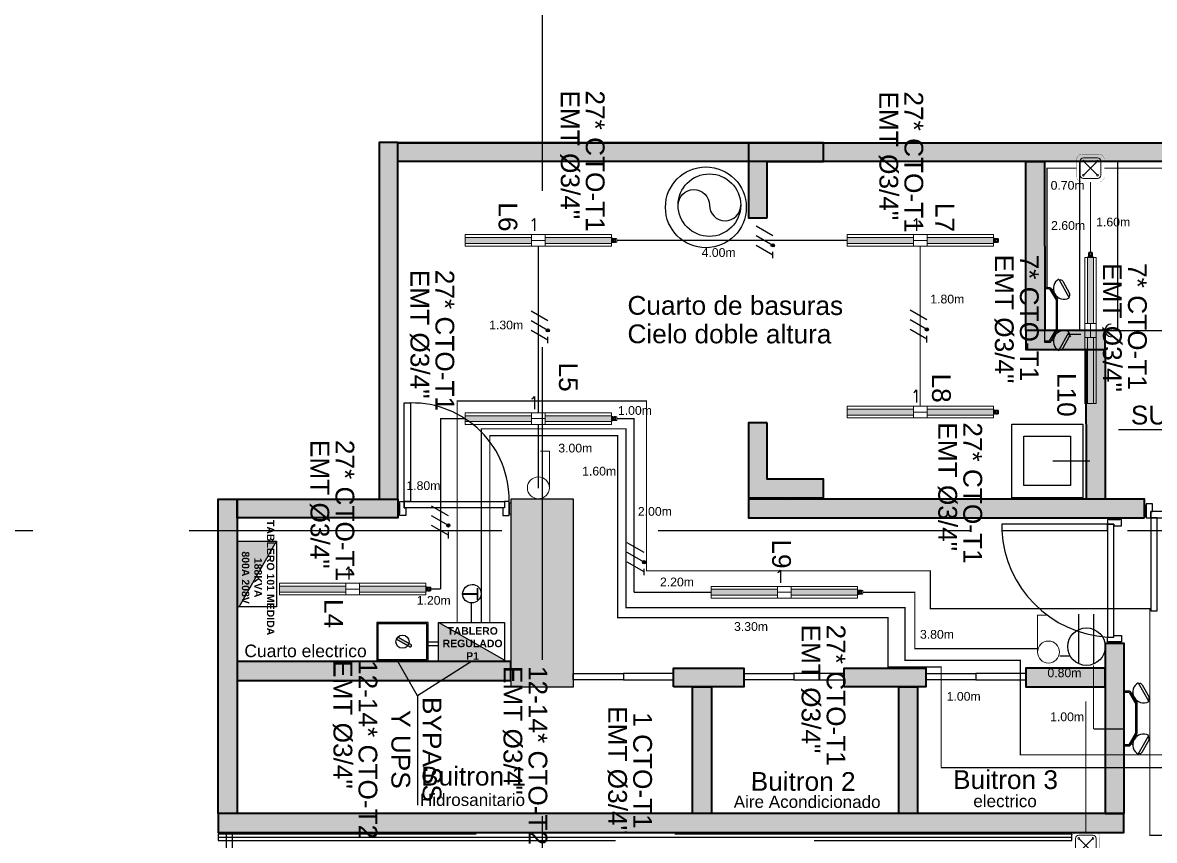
# Model space of a CAD drawing. Header units: metres. Extents: x 86 to 503, y -25 to 1141.
# Drawn here: x 204.67 to 213.72, y 142.63 to 149.17 of the extents above; entities that cross this region are included whole.
import ezdxf
from ezdxf.enums import TextEntityAlignment as Align
from ezdxf.lldxf.tags import DXFTag

# ---------------------------------------------------------------- set-up
doc = ezdxf.new("R2010")
doc.units = ezdxf.units.M
for name, pattern in [('CENTER2', [28.575, 19.05, -3.175, 3.175, -3.175]), ('CONTINUA', [0]), ('DASHED2', [9.525, 6.35, -3.175]), ('HIDDEN', [9.525, 6.35, -3.175]), ('HIDDEN2', [4.7625, 3.175, -1.5875]), ('LÍNEAS_OCULTASX2', [0.75, 0.5, -0.25])]:
    doc.linetypes.add(name, pattern=pattern)
for name, color, linetype in [('-ALAMBRADO', 7, 'Continuous'), ('-CN-GYD-ILUMINACION-EM', 1, 'Continuous'), ('-CN-GYD-TEXTOS', 7, 'Continuous'), ('1amobla', 2, 'Continuous'), ('AMOBLAMIENTO', 253, 'Continuous'), ('BYPASS', 7, 'Continuous'), ('CAJA DE PASO', 86, 'Continuous'), ('F-2', 252, 'Continuous'), ('GG_PISO 1', 251, 'Continuous'), ('GG_PISO 2', 8, 'Continuous'), ('GG_PISO 3', 8, 'Continuous'), ('LUMINARIA DE EMERGENCIA', 1, 'Continuous'), ('LUZ LED INDIRECTA', 7, 'Continuous'), ('PROYECCION', 1, 'DASHED2'), ('T', 1, 'Continuous'), ('TB', 7, 'Continuous')]:
    doc.layers.add(name, color=color, linetype=linetype)
for name, color, linetype, lineweight in [('-CN-GYD-INTERRUPTORES DE PARED', 3, 'Continuous', 20), ('-CN-GYD-LUMINARIA LED HERMETICA', 1, 'Continuous', 5), ('-CN-GYD-TUBERÍA PRINCIPAL ILUMINACION', 5, 'Continuous', 5), ('-CN-GYD-TUBERÍA TOMACORRIENTE PVC', 86, 'Continuous', 18), ('_TEXTO', 7, 'Continuous', 9), ('Columna', 251, 'Continuous', 40), ('TEXTOS', 250, 'Continuous', 20), ('Textos 1', 7, 'Continuous', 25)]:
    doc.layers.add(name, color=color, linetype=linetype, lineweight=lineweight)
for name, color, linetype, true_color in [('ESCALERAS', 7, 'Continuous', 0x575757), ('JCA_HATCH 254', 7, 'Continuous', 0xc2c2c2), ('LUMINARIA LED LUZ INDIRECTA', 7, 'DASHED2', 0xc7c700)]:
    doc.layers.add(name, color=color, linetype=linetype, true_color=true_color)
doc.layers.add('Muro', color=7, linetype='Continuous', lineweight=40, true_color=0x424242)
doc.styles.add('CORPORATIVO', font='simplex.shx')
doc.styles.add('GYD', font='arial.ttf', dxfattribs={"height": 2.5})
doc.styles.get("Standard").update_dxf_attribs({"font": 'arial.ttf'})
tags = doc.linetypes.add('EMT_LINE', pattern='A,0.5,-0.2,["EMT",Standard,S=0.1,R=0,X=-0.1,Y=-0.05],-0.25', length=0.95).pattern_tags.tags
tags[6] = DXFTag(74, 10)
pattern_1 = [(270, (73.633, -1.35), (10.40324, -6.00631), [1.50158, -10.51105]), (360, (73.6335, -2.101), (10.40324, 6.00631), [0.75079, -20.05569]), (360, (73.6335, -2.289), (10.40324, 6.00631), [0.60063, -20.20584]), (360, (73.6335, -1.9134), (10.40324, 6.00631), [0.60063, -20.20584]), (330, (73.633, -2.477), (10.40324, 6.00631), [0.4805, -11.53212]), (30, (73.633, -1.726), (4e-09, 12.01262), [0.4805, -11.53212])]

# ---------------------------------------------------------------- blocks, each defined once
blk = doc.blocks.new('Caja de paso')
at = {"layer": '-CN-GYD-TUBERÍA TOMACORRIENTE PVC', "const_width": 0.00173}
blk.add_lwpolyline([(-0.1111, 0.0667), (-0.1111, -0.0667, 0.414214), (-0.0667, -0.1111), (0.0667, -0.1111, 0.414214), (0.1111, -0.0667), (0.1111, 0.0667, 0.414214), (0.0667, 0.1111), (-0.0667, 0.1111, 0.414214)], format="xyb", close=True, dxfattribs=at)
at = {"layer": '-CN-GYD-TUBERÍA TOMACORRIENTE PVC'}
blk.add_lwpolyline([(-0.0566, -0.0819), (0.0566, -0.0819, 0.414214), (0.0819, -0.0566), (0.0819, 0.0566, 0.414214), (0.0566, 0.0819), (-0.0566, 0.0819, 0.414214), (-0.0819, 0.0566), (-0.0819, -0.0566, 0.414214)], format="xyb", close=True, dxfattribs=at)
at = {"layer": '-CN-GYD-TUBERÍA TOMACORRIENTE PVC', "linetype": 'LÍNEAS_OCULTASX2'}
for points in [[(-0.0566, 0.0566), (0.0566, -0.0566)], [(0.0566, 0.0566), (-0.0566, -0.0566)]]:
    blk.add_lwpolyline(points, dxfattribs=at)
at = {"layer": '-CN-GYD-TUBERÍA TOMACORRIENTE PVC'}
for centre in [(-0.0566, 0.0566), (0.0566, 0.0566), (-0.0566, -0.0566), (0.0566, -0.0566)]:
    blk.add_circle(centre, 0.00665, dxfattribs=at)
blk = doc.blocks.new('GG_HERMETICA')
h = blk.add_hatch()
h.set_pattern_fill('SWAMP', color=252, scale=0.472938, angle=270)
h.set_pattern_definition(pattern_1)
h.paths.add_polyline_path([(-20, -30.3), (-20, 17.1), (-550, 17.1), (-550, -30.3)])
h = blk.add_hatch()
h.set_pattern_fill('SWAMP', color=252, scale=0.472938, angle=270)
h.set_pattern_definition(pattern_1)
h.paths.add_polyline_path([(619.6, -30.3), (619.6, 17.1), (89.7, 17.1), (89.7, -30.3)])
at = {"layer": '-CN-GYD-INTERRUPTORES DE PARED', "color": 1, "extrusion": (0, 0, -1)}
for p, q in [((-550, -52.7), (-550, 40)), ((-550, 40), (-524.5, 40)), ((-524.5, 40), (-20, 40)), ((89.7, 40), (619.6, 40)), ((619.6, 40), (619.6, -52.7)), ((-20, -52.7), (-550, -52.7)), ((594, -52.7), (89.7, -52.7)), ((619.6, -52.7), (594, -52.7))]:
    blk.add_line(p, q, dxfattribs=at)
at = {"layer": '-CN-GYD-INTERRUPTORES DE PARED', "color": 1}
for p, q in [((89.7, 40), (-20, 40)), ((-20, 40), (-20, -52.7)), ((89.7, -52.7), (89.7, 40)), ((621.9, 6.4), (619.6, 6.4)), ((619.6, 6.4), (619.6, -6.3)), ((621.8, 8.3), (622.2, 9.7)), ((621.8, 6.7), (621.8, 8.3)), ((622.4, 5.3), (621.8, 6.7)), ((621.9, -6.3), (621.9, 6.4)), ((622.2, 9.7), (623.1, 11)), ((622.3, -3.3), (622.9, 0.7)), ((623.4, 4.2), (622.4, 5.3)), ((622.9, 0.7), (623.1, 1.3)), ((623.1, 11), (623.4, 11.1)), ((623.1, 1.3), (623.4, 4.2)), ((623.4, 11.1), (629.9, 11.1)), ((629.9, 11.1), (629.9, 5.9)), ((629.9, 5.9), (631, 5.9)), ((631, 5.9), (631, 9.4)), ((631, 9.4), (638.9, 9.4)), ((638.9, 9.4), (638.9, 6.2)), ((638.9, 6.2), (640, 6.2)), ((640, 9.6), (650.2, 9.6)), ((640, 6.2), (640, 9.6)), ((650.2, 9.6), (651.9, 7.7)), ((651.9, 7.7), (656.2, 7.7)), ((656.2, 7.7), (658.2, 7.7)), ((658.2, 7.7), (660.5, 4.5)), ((660.5, 4.5), (660.5, -6.3)), ((-20, -6.3), (89.7, -6.3)), ((619.6, -19.1), (619.6, -6.3)), ((621.9, -19.1), (619.6, -19.1)), ((622.4, -18), (621.8, -19.4)), ((621.8, -19.4), (621.8, -21)), ((621.8, -21), (622.2, -22.4)), ((621.9, -6.3), (622.3, -3.3)), ((621.9, -6.3), (622.3, -9.4)), ((621.9, -6.3), (621.9, -19.1)), ((622.2, -22.4), (623.1, -23.6)), ((622.3, -9.4), (622.9, -13.3)), ((623.4, -16.9), (622.4, -18)), ((622.9, -13.3), (623.1, -14)), ((623.1, -14), (623.4, -16.9)), ((623.1, -23.6), (623.4, -23.8)), ((623.4, -23.8), (629.9, -23.8)), ((629.9, -23.8), (629.9, -18.5)), ((629.9, -18.5), (631, -18.5)), ((631, -18.5), (631, -22.1)), ((631, -22.1), (638.9, -22.1)), ((638.9, -22.1), (638.9, -18.8)), ((638.9, -18.8), (640, -18.8)), ((640, -18.8), (640, -22.3)), ((640, -22.3), (650.2, -22.3)), ((650.2, -22.3), (651.9, -20.3)), ((651.9, -20.3), (656.2, -20.3)), ((656.2, -20.3), (658.2, -20.3)), ((658.2, -20.3), (660.5, -17.2)), ((660.5, -17.2), (660.5, -6.3))]:
    blk.add_line(p, q, dxfattribs=at)
for points in [[(623.1, 1.3), (629.9, 1.3)], [(623.4, 4.2), (629.9, 4.2)], [(628.7, 11.1), (628.7, 4.2), (628.7, 1.3), (628.7, -6.3)], [(629.9, 5.9), (629.9, -6.3)], [(631, 5.9), (631, -6.3)], [(638.9, 2), (631, 2)], [(638.9, 6.2), (638.9, -6.3)], [(640, 6.2), (640, -6.3)], [(640, 0.9), (650.2, 0.9), (650.2, 2.7), (640, 2.7)], [(650.2, 2.7), (651.9, 4.5)], [(650.2, 0.9), (651.9, -2.6)], [(651.9, 7.7), (651.9, -6.3)], [(-20, -52.7), (89.7, -52.7)], [(623.1, -14), (629.9, -14)], [(623.4, -16.9), (629.9, -16.9)], [(628.7, -23.8), (628.7, -16.9), (628.7, -14), (628.7, -6.3)], [(629.9, -18.5), (629.9, -6.3)], [(631, -18.5), (631, -6.3)], [(638.9, -14.7), (631, -14.7)], [(638.9, -18.8), (638.9, -6.3)], [(640, -18.8), (640, -6.3)], [(640, -13.5), (650.2, -13.5), (650.2, -15.4), (640, -15.4)], [(650.2, -13.5), (651.9, -10.1)], [(650.2, -15.4), (651.9, -17.2)], [(651.9, -20.3), (651.9, -6.3)]]:
    blk.add_lwpolyline(points, dxfattribs=at)
at = {"color": 1}
for points in [[(-20, 17.1), (-20, -30.3), (-550, -30.3), (-550, 17.1)], [(619.6, 17.1), (619.6, -30.3), (89.7, -30.3), (89.7, 17.1)]]:
    blk.add_lwpolyline(points, close=True, dxfattribs=at)
blk = doc.blocks.new('A$Cd5813897')
at = {"layer": '-CN-GYD-INTERRUPTORES DE PARED', "color": 3, "extrusion": (0, 0, -1)}
for p, q in [((0.176, 0.352), (0.764, 0.352)), ((0.764, 0.352), (0.764, 0.208))]:
    blk.add_line(p, q, dxfattribs=at)
blk.add_circle((-0.176, 0.176), 0.176, dxfattribs=at)
blk = doc.blocks.new('t')
at = {"layer": 'T'}
for p, q in [((0.0063, 0.03), (0.2042, 0.03)), ((0.0063, -0.03), (0.2042, -0.03))]:
    blk.add_line(p, q, dxfattribs=at)
blk.add_circle((0.075, 0), 0.075, dxfattribs=at)
blk = doc.blocks.new('*U67')
at = {"layer": '-CN-GYD-ILUMINACION-EM', "ltscale": 0.3}
for p, q in [((-114.3, 285.4), (-197.3, 135.9)), ((-118.9, 277.1), (-118.9, 277.1)), ((-144.9, 269.7), (-200.1, 170.2)), ((-192.7, 144.3), (-192.7, 144.3)), ((-144.9, -269.7), (-200.1, -170.2)), ((-114.3, -285.4), (-197.3, -135.9)), ((-192.7, -144.3), (-192.7, -144.3)), ((-118.9, -277.1), (-118.9, -277.1))]:
    blk.add_line(p, q, dxfattribs=at)
at = {"layer": '-CN-GYD-ILUMINACION-EM'}
for p, q in [((0, 217.4), (-46, 217.4)), ((0, 207.4), (-40.2, 207.4)), ((0, -217.4), (0, 217.4)), ((-104.3, 116.3), (-104.3, -116.3)), ((-94.3, 113.6), (-94.3, -113.6)), ((-46, -217.4), (0, -217.4)), ((-40.2, -207.4), (0, -207.4))]:
    blk.add_line(p, q, dxfattribs=at)
for points in [[(-46, 217.4), (-104.3, 116.3)], [(-40.2, 207.4), (-94.3, 113.6)], [(-56.3, 199.4), (-70.4, 207.5)], [(-96.3, 130.1), (-110.4, 138.2)], [(-96.3, -130.1), (-110.4, -138.2)], [(-46, -217.4), (-104.3, -116.3)], [(-40.2, -207.4), (-94.3, -113.6)], [(-56.3, -199.4), (-70.4, -207.5)]]:
    blk.add_lwpolyline(points, dxfattribs=at)
at = {"layer": '-CN-GYD-ILUMINACION-EM', "ltscale": 0.3}
for centre, radius, start, end in [((-155.8, 210.7), 85.5, 240.97153, 60.97153), ((-128.2, 260.4), 19.1, 60.97153, 150.97153), ((-183.4, 160.9), 19.1, 150.97153, 240.97153), ((-183.4, -160.9), 19.1, 119.02847, 209.02847), ((-155.8, -210.7), 85.5, 299.02847, 119.02847), ((-128.2, -260.4), 19.1, 209.02847, 299.02847)]:
    blk.add_arc(centre, radius, start, end, dxfattribs=at)
at = {"layer": '-CN-GYD-TEXTOS', "style": 'GYD'}
blk.add_attdef('5', (-68.5, -405.5), '', height=125, rotation=90, dxfattribs=at)
blk = doc.blocks.new('2x')
at = {"layer": '-ALAMBRADO'}
h = blk.add_hatch(color=256, dxfattribs=at)
edge = h.paths.add_edge_path()
edge.add_arc((0.075, 0.13), 0.025, 0, 360)
for p, q in [((-0.075, 0.13), (-0.225, -0.13)), ((0.075, 0.13), (-0.075, -0.13)), ((0.225, 0.13), (0.075, -0.13))]:
    blk.add_line(p, q, dxfattribs=at)
blk.add_lwpolyline([(0.275, 0.13), (0.175, 0.13)], dxfattribs=at)
blk.add_circle((0.075, 0.13), 0.025, dxfattribs=at)
blk = doc.blocks.new('*U50')
at = {"layer": '-ALAMBRADO'}
blk.add_blockref('2x', (0, 0), dxfattribs=at)
blk = doc.blocks.new('estructura etapa 3')
at = {"layer": 'GG_PISO 1'}
h = blk.add_hatch(color=256, dxfattribs=at)
h.paths.add_polyline_path([(-91.6505, -6658.124), (-91.6505, -6657.624), (-92.3496, -6657.624), (-92.3496, -6658.124)])
h.paths.add_polyline_path([(-49.3536, -6658.124), (-49.3536, -6657.624), (-50.0545, -6657.6241), (-50.0545, -6658.1241)])
h.paths.add_polyline_path([(-55.9536, -6658.124), (-55.9536, -6657.624), (-56.7527, -6657.6241), (-56.7527, -6658.1241)])
h.paths.add_polyline_path([(-76.4496, -6659.124), (-76.9496, -6659.124), (-76.9496, -6657.624), (-76.4496, -6657.624)])
h.paths.add_polyline_path([(-83.9496, -6659.124), (-84.4496, -6659.124), (-84.4496, -6657.624), (-83.9496, -6657.624)])
h.paths.add_polyline_path([(-60.452, -6659.124), (-60.952, -6659.124), (-60.952, -6657.624), (-60.452, -6657.624)])
h.paths.add_polyline_path([(-67.9496, -6659.124), (-68.4496, -6659.124), (-68.4496, -6657.624), (-67.9496, -6657.624)])
h.paths.add_polyline_path([(-91.8501, -6668.1988), (-91.851, -6667.5988), (-92.3501, -6667.5988), (-92.3492, -6668.1988)])
h.paths.add_polyline_path([(-49.3536, -6668.1988), (-49.3536, -6667.5988), (-49.8536, -6667.5988), (-49.8536, -6668.1988)])
h.paths.add_polyline_path([(-55.9536, -6668.1488), (-55.9536, -6667.6488), (-56.8536, -6667.6491), (-56.8536, -6668.1491)])
h.paths.add_polyline_path([(-59.952, -6667.6488), (-59.952, -6668.1488), (-61.452, -6668.1488), (-61.452, -6667.6488)])
h.paths.add_polyline_path([(-75.9496, -6667.6488), (-75.9496, -6668.1488), (-77.4496, -6668.1488), (-77.4496, -6667.6488)])
h.paths.add_polyline_path([(-68.9496, -6667.6488), (-68.9496, -6668.1488), (-67.4496, -6668.1488), (-67.4496, -6667.6488)])
h.paths.add_polyline_path([(-84.9496, -6667.6488), (-84.9496, -6668.1488), (-83.4496, -6668.1488), (-83.4496, -6667.6488)])
h.paths.add_polyline_path([(-91.8501, -6676.1987), (-91.8501, -6675.5987), (-92.3492, -6675.5988), (-92.3492, -6676.1988)])
h.paths.add_polyline_path([(-49.3536, -6676.1988), (-49.3536, -6675.5988), (-49.8536, -6675.5988), (-49.8536, -6676.1988)])
h.paths.add_polyline_path([(-55.9536, -6676.1488), (-55.9536, -6675.6488), (-56.7536, -6675.6488), (-56.7536, -6676.1488)])
h.paths.add_polyline_path([(-59.952, -6675.6488), (-59.952, -6676.1488), (-61.452, -6676.1488), (-61.452, -6675.6488)])
h.paths.add_polyline_path([(-75.9496, -6675.6488), (-75.9496, -6676.1488), (-77.4496, -6676.1488), (-77.4496, -6675.6488)])
h.paths.add_polyline_path([(-68.9496, -6675.6488), (-68.9496, -6676.1488), (-67.4496, -6676.1488), (-67.4496, -6675.6488)])
h.paths.add_polyline_path([(-84.9496, -6675.6488), (-84.9496, -6676.1488), (-83.4496, -6676.1488), (-83.4496, -6675.6488)])
h.paths.add_polyline_path([(-91.8471, -6686.2988), (-91.8505, -6685.6988), (-92.3496, -6685.6988), (-92.3462, -6686.2988)])
h.paths.add_polyline_path([(-49.3545, -6686.2987), (-49.3536, -6685.6987), (-49.8536, -6685.6987), (-49.8545, -6686.2987)])
h.paths.add_polyline_path([(-55.9536, -6686.2488), (-55.9536, -6685.7488), (-56.7536, -6685.7488), (-56.7536, -6686.2488)])
h.paths.add_polyline_path([(-59.952, -6685.7488), (-59.952, -6686.2488), (-61.452, -6686.2488), (-61.452, -6685.7488)])
h.paths.add_polyline_path([(-75.9496, -6685.7488), (-75.9496, -6686.2488), (-77.4496, -6686.2488), (-77.4496, -6685.7488)])
h.paths.add_polyline_path([(-68.9496, -6685.7488), (-68.9496, -6686.2488), (-67.4496, -6686.2488), (-67.4496, -6685.7488)])
h.paths.add_polyline_path([(-84.9496, -6685.7488), (-84.9496, -6686.2488), (-83.4496, -6686.2488), (-83.4496, -6685.7488)])
h.paths.add_polyline_path([(-49.3532, -6694.2944), (-49.3536, -6693.6989), (-49.8545, -6693.6987), (-49.8541, -6694.2943)])
h.paths.add_polyline_path([(-55.9536, -6694.2488), (-55.9536, -6693.7488), (-56.7527, -6693.7488), (-56.7527, -6694.2488)])
h.paths.add_polyline_path([(-91.6505, -6694.2488), (-91.6505, -6693.7488), (-92.3496, -6693.7488), (-92.3496, -6694.2488)])
h.paths.add_polyline_path([(-59.952, -6693.7488), (-59.952, -6694.2488), (-61.452, -6694.2488), (-61.452, -6693.7488)])
h.paths.add_polyline_path([(-75.9496, -6693.7488), (-75.9496, -6694.2488), (-77.4496, -6694.2488), (-77.4496, -6693.7488)])
h.paths.add_polyline_path([(-68.9496, -6693.7488), (-68.9496, -6694.2488), (-67.4496, -6694.2488), (-67.4496, -6693.7488)])
h.paths.add_polyline_path([(-84.9496, -6693.7488), (-84.9496, -6694.2488), (-83.4496, -6694.2488), (-83.4496, -6693.7488)])
h.paths.add_polyline_path([(-49.3578, -6703.9737), (-49.3532, -6703.3737), (-49.854, -6703.374), (-49.8586, -6703.974)])
h.paths.add_polyline_path([(-55.9536, -6703.9238), (-55.9536, -6703.4238), (-56.7527, -6703.4241), (-56.7527, -6703.9241)])
h.paths.add_polyline_path([(-67.9496, -6704.9241), (-67.9496, -6703.4241), (-68.4496, -6703.4241), (-68.4496, -6704.9241)])
h.paths.add_polyline_path([(-91.6505, -6703.9238), (-91.6505, -6703.4238), (-92.3497, -6703.4238), (-92.3497, -6703.9238)])
h.paths.add_polyline_path([(-61.8472, -6703.4238), (-60.3472, -6703.4238), (-60.3472, -6703.9238), (-61.8472, -6703.9238)])
h.paths.add_polyline_path([(-83.9496, -6704.9241), (-83.9496, -6703.4241), (-84.4496, -6703.4241), (-84.4496, -6704.9241)])
h.paths.add_polyline_path([(-76.4496, -6704.9241), (-76.4496, -6703.4241), (-76.9496, -6703.4241), (-76.9496, -6704.9241)])
h.paths.add_polyline_path([(-49.3536, -6711.9488), (-49.3536, -6711.4488), (-50.0536, -6711.4488), (-50.0536, -6711.9488)])
h.paths.add_polyline_path([(-55.9536, -6711.9488), (-55.9536, -6711.4488), (-56.6536, -6711.4488), (-56.6536, -6711.9488)])
h.paths.add_polyline_path([(-91.6496, -6711.9488), (-91.6496, -6711.4488), (-92.3496, -6711.4488), (-92.3496, -6711.9488)])
h.paths.add_polyline_path([(-60.952, -6711.9488), (-60.952, -6709.5488), (-60.452, -6709.5488), (-60.452, -6711.9488)])
h.paths.add_polyline_path([(-68.4496, -6709.5488), (-68.4496, -6711.9488), (-67.9496, -6711.9488), (-67.9496, -6709.5488)])
h.paths.add_polyline_path([(-76.9496, -6709.5488), (-76.9496, -6711.9488), (-76.4496, -6711.9488), (-76.4496, -6709.5488)])
h.paths.add_polyline_path([(-83.9496, -6709.5488), (-83.9496, -6711.9488), (-84.4496, -6711.9488), (-84.4496, -6709.5488)])
at = {"layer": 'GG_PISO 1', "color": 253, "linetype": 'LÍNEAS_OCULTASX2', "ltscale": 5}
for p, q in [((-68.1996, -6657.2084), (-68.1996, -6714.9141)), ((-93.5202, -6703.6738), (-48.5508, -6703.6738))]:
    blk.add_line(p, q, dxfattribs=at)
at = {"layer": 'GG_PISO 1', "color": 0}
blk.add_lwpolyline([(-67.9496, -6704.9241), (-67.9496, -6703.4241), (-68.4496, -6703.4241), (-68.4496, -6704.9241)], close=True, dxfattribs=at)
blk = doc.blocks.new('A$C2bc9fe95')
at = {"layer": 'JCA_HATCH 254'}
for points in [[(29.2429, 12.7253), (29.2431, 15.5752), (29.0931, 15.5752), (29.0943, 12.7252)], [(29.2431, 15.5752), (32.0454, 15.5753), (32.0454, 15.4249), (29.2431, 15.4248)], [(32.6454, 15.5742), (41.8422, 15.5743), (41.8422, 15.4242), (32.6454, 15.4241)], [(34.263, 14.0729), (34.2618, 15.4243), (34.4119, 15.4243), (34.4131, 14.0729)], [(34.8959, 13.9229), (34.8959, 14.0729), (34.263, 14.0729), (34.263, 13.9229)], [(34.7472, 12.7249), (34.746, 13.9234), (34.896, 13.9228), (34.8973, 12.7248)], [(27.9567, 10.2118), (27.8067, 10.2118), (27.8067, 12.7248), (27.9567, 12.7248)], [(27.9567, 12.7248), (29.2429, 12.7253), (29.2429, 12.5753), (27.9567, 12.5748)], [(35.212, 12.575), (35.212, 12.725), (32.0454, 12.725), (32.0454, 12.575)], [(35.0473, 10.2118), (35.0473, 11.5726), (34.8972, 11.5726), (34.8972, 10.2118)], [(30.1453, 11.2764), (30.1453, 11.4264), (27.9567, 11.4264), (27.9567, 11.2764)], [(31.4452, 11.2244), (31.4452, 11.3745), (32.0091, 11.3748), (32.0091, 11.2248)], [(32.8091, 11.2242), (32.8091, 11.3742), (33.4631, 11.3745), (33.4631, 11.2245)], [(34.8967, 11.2239), (34.8967, 11.374), (34.2631, 11.3745), (34.2631, 11.2245)], [(31.7485, 10.2118), (31.5985, 10.2118), (31.5985, 11.2247), (31.7485, 11.2247)], [(33.3977, 10.2117), (33.2477, 10.2117), (33.2476, 11.224), (33.3977, 11.224)], [(35.0469, 10.2118), (27.8067, 10.2118), (27.8067, 10.0618), (35.0469, 10.0618)]]:
    blk.add_hatch(color=256, dxfattribs=at).paths.add_polyline_path(points)
h = blk.add_hatch(color=256, dxfattribs=at)
h.paths.add_polyline_path([(32.1954, 14.9743), (32.1954, 15.4242), (32.6454, 15.4243), (32.6454, 15.5742), (32.0454, 15.5742), (32.0454, 14.9743)])
h.paths.add_polyline_path([(32.1954, 13.335), (32.0454, 13.335), (32.0454, 12.735), (32.6454, 12.735), (32.6454, 12.885), (32.1954, 12.885)])
at = {"layer": '1amobla', "linetype": 'HIDDEN', "ltscale": 0.3}
for p, q in [((29.0506, 12.7248, 1207.9955), (27.9567, 12.7248, 2415.091)), ((27.8067, 10.2118, 2415.091), (27.9567, 10.2118, 2415.091))]:
    blk.add_line(p, q, dxfattribs=at)
at = {"layer": 'AMOBLAMIENTO', "linetype": 'CENTER2', "ltscale": 0.3}
for p, q in [((34.6942, 14.0737), (34.6942, 15.424)), ((34.9941, 15.4241), (34.9941, 14.0739)), ((34.8959, 14.0729), (37.3908, 14.0748))]:
    blk.add_line(p, q, dxfattribs=at)
at = {"layer": 'AMOBLAMIENTO'}
for p, q in [((34.7746, 13.0302), (34.4782, 13.0302)), ((32.0454, 12.725), (32.3454, 12.7236))]:
    blk.add_line(p, q, dxfattribs=at)
blk.add_lwpolyline([(31.4831, 15.0756, -1), (31.7331, 15.0756, 1), (31.9831, 15.0756)], format="xyb", dxfattribs=at)
blk.add_lwpolyline([(31.4831, 15.0756, -1), (31.7331, 15.0756, 1), (31.9831, 15.0756)], format="xyb", dxfattribs=at)
at = {"layer": 'AMOBLAMIENTO', "linetype": 'HIDDEN'}
for points in [[(29.3443, 12.7066), (29.2936, 12.7066), (29.2936, 13.4941), (29.3443, 13.4941)], [(35.3134, 12.5761), (35.2627, 12.5761), (35.2627, 11.8319), (35.3134, 11.8319)], [(34.9154, 12.4736), (34.9154, 12.5243), (34.0713, 12.5243), (34.0713, 12.4736)]]:
    blk.add_lwpolyline(points, close=True, dxfattribs=at)
at = {"layer": 'AMOBLAMIENTO'}
for points in [[(34.7179, 13.3257), (34.7179, 12.7367), (34.1503, 12.7367), (34.1503, 13.3257)], [(34.6204, 13.2282), (34.6204, 12.8342), (34.2478, 12.8342), (34.2478, 13.2282)]]:
    blk.add_lwpolyline(points, close=True, dxfattribs=at)
at = {"layer": 'AMOBLAMIENTO', "ltscale": 3, "elevation": 2415.091}
blk.add_lwpolyline([(27.8697, 8.479), (27.9197, 8.479), (27.9197, 10.0618), (27.8697, 10.0618)], close=True, dxfattribs=at)
at = {"layer": 'AMOBLAMIENTO'}
for centre, radius in [((31.7047, 15.0582), 0.3228), ((31.7047, 15.0582), 0.3228), ((31.7331, 15.0756), 0.25), ((31.7331, 15.0756), 0.25)]:
    blk.add_circle(centre, radius, dxfattribs=at)
for centre, radius, start, end in [((29.3567, 12.7182), 0.776, 359.14165, 90.91276), ((34.9692, 12.5209), 0.8992, 183.01729, 266.56882)]:
    blk.add_arc(centre, radius, start, end, dxfattribs=at)
at = {"layer": 'Columna', "ltscale": 0.01}
for points in [[(32.1954, 14.9743), (32.1954, 15.4242), (32.6454, 15.4243), (32.6454, 15.5742), (32.0454, 15.5742), (32.0454, 14.9743)], [(32.1954, 13.335), (32.0454, 13.335), (32.0454, 12.735), (32.6454, 12.735), (32.6454, 12.885), (32.1954, 12.885)]]:
    blk.add_lwpolyline(points, close=True, dxfattribs=at)
at = {"layer": 'F-2'}
for points in [[(29.2429, 12.6939), (29.2556, 12.6939), (29.2556, 12.6067), (29.2429, 12.6067)], [(29.3063, 12.6559), (29.3063, 12.5941), (29.2556, 12.5941), (29.2556, 12.7066), (29.2936, 12.7066), (29.2936, 12.6559), (29.3063, 12.6559)], [(30.0819, 12.6559), (30.0819, 12.5941), (30.1326, 12.5941), (30.1326, 12.7066), (30.0946, 12.7066), (30.0946, 12.6559), (30.0819, 12.6559)], [(30.1453, 12.6939), (30.1326, 12.6939), (30.1326, 12.6067), (30.1453, 12.6067)], [(35.212, 12.5887), (35.2246, 12.5887), (35.2246, 12.6759), (35.212, 12.6759)], [(35.2753, 12.6268), (35.2753, 12.6886), (35.2246, 12.6886), (35.2246, 12.5761), (35.2627, 12.5761), (35.2627, 12.6268), (35.2753, 12.6268)], [(34.9661, 12.5116), (35.0279, 12.5116), (35.0279, 12.5623), (34.9154, 12.5623), (34.9154, 12.5243), (34.9661, 12.5243), (34.9661, 12.5116)], [(34.9281, 12.575), (34.9281, 12.5623), (35.0152, 12.5623), (35.0152, 12.575)], [(34.9661, 11.636), (35.0279, 11.636), (35.0279, 11.5853), (34.9154, 11.5853), (34.9154, 11.6233), (34.9661, 11.6233), (34.9661, 11.636)], [(34.9281, 11.5726), (34.9281, 11.5853), (35.0152, 11.5853), (35.0152, 11.5726)]]:
    blk.add_lwpolyline(points, dxfattribs=at)
for points in [[(29.2936, 12.6559), (29.2936, 12.7066), (30.0946, 12.7066), (30.0946, 12.6559)], [(35.2627, 12.6268), (35.2627, 12.5761), (36.0636, 12.5761), (36.0636, 12.6268)], [(34.9661, 12.5243), (34.9154, 12.5243), (34.9154, 11.6233), (34.9661, 11.6233)]]:
    blk.add_lwpolyline(points, close=True, dxfattribs=at)
at = {"layer": 'F-2', "elevation": -2415.091}
for points in [[(31.0452, 11.3311), (31.0452, 11.2804), (30.6452, 11.2804), (30.6452, 11.3311)], [(31.0452, 11.3311), (31.0452, 11.2804), (31.4452, 11.2804), (31.4452, 11.3311)], [(32.4091, 11.3311), (32.4091, 11.2804), (32.0091, 11.2804), (32.0091, 11.3311)], [(32.4091, 11.3311), (32.4091, 11.2804), (32.8091, 11.2804), (32.8091, 11.3311)], [(33.8631, 11.3311), (33.8631, 11.2804), (33.4631, 11.2804), (33.4631, 11.3311)], [(33.8631, 11.3311), (33.8631, 11.2804), (34.2631, 11.2804), (34.2631, 11.3311)]]:
    blk.add_lwpolyline(points, close=True, dxfattribs=at)
at = {"layer": 'Muro', "elevation": 2415.091}
for points in [[(29.2429, 12.7253), (29.2431, 15.5752), (29.0931, 15.5752), (29.0943, 12.7252), (29.2429, 12.7253)], [(27.9567, 12.7248), (29.2429, 12.7253), (29.2429, 12.5753), (27.9567, 12.5748), (27.9567, 12.7248)]]:
    blk.add_lwpolyline(points, dxfattribs=at)
at = {"layer": 'Muro'}
for points in [[(29.2431, 15.5752), (32.0454, 15.5753), (32.0454, 15.4249), (29.2431, 15.4248)], [(29.2431, 15.4249), (29.2431, 15.575), (37.9676, 15.5743), (37.9676, 15.4242)], [(32.6454, 15.5742), (41.8422, 15.5743), (41.8422, 15.4242), (32.6454, 15.4241)], [(34.263, 14.0729), (34.2618, 15.4243), (34.4119, 15.4243), (34.4131, 14.0729)], [(34.8959, 13.9229), (34.8959, 14.0729), (34.263, 14.0729), (34.263, 13.9229)], [(34.7472, 12.7249), (34.746, 13.9234), (34.896, 13.9228), (34.8973, 12.7248)], [(35.212, 12.575), (35.212, 12.725), (32.0454, 12.725), (32.0454, 12.575)], [(35.0473, 10.2118), (35.0473, 11.5726), (34.8972, 11.5726), (34.8972, 10.2118)], [(31.4452, 11.2244), (31.4452, 11.3745), (32.0091, 11.3748), (32.0091, 11.2248)]]:
    blk.add_lwpolyline(points, close=True, dxfattribs=at)
for points, elevation in [([(27.9567, 10.2118), (27.8067, 10.2118), (27.8067, 12.7248), (27.9567, 12.7248)], 2415.091), ([(32.8091, 11.2242), (32.8091, 11.3742), (33.4631, 11.3745), (33.4631, 11.2245)], -2415.091), ([(34.8967, 11.2239), (34.8967, 11.374), (34.2631, 11.3745), (34.2631, 11.2245)], -2415.091), ([(31.7485, 10.2118), (31.5985, 10.2118), (31.5985, 11.2247), (31.7485, 11.2247)], 2415.091), ([(33.3977, 10.2117), (33.2477, 10.2117), (33.2476, 11.224), (33.3977, 11.224)], 1207.5455), ([(35.0469, 10.2118), (27.8067, 10.2118), (27.8067, 10.0618), (35.0469, 10.0618)], 2415.091)]:
    blk.add_lwpolyline(points, close=True, dxfattribs=dict(at, elevation=elevation))
blk.add_lwpolyline([(30.1453, 11.2764), (30.1453, 11.4264), (27.9567, 11.4264), (27.9567, 11.2764), (30.1453, 11.2764)], dxfattribs=at)
at = {"layer": 'PROYECCION'}
blk.add_line((34.9987, 14.0248), (34.9987, 14.0246), dxfattribs=at)
at = {"layer": 'Muro'}
blk.add_blockref('estructura etapa 3', (98.5949, 6716.1488), dxfattribs=at)
at = {"layer": 'GG_PISO 2'}
for s, height, p in [('Hidrosanitario', 0.097519, (29.4191, 10.2732)), ('Aire Acondicionado', 0.097519, (31.9274, 10.258)), ('electrico', 0.09752, (33.8429, 10.2633))]:
    blk.add_text(s, height=height, rotation=359.93314, dxfattribs=at).set_placement(p)
at = {"layer": 'TEXTOS', "color": 252}
for s, height, p in [('Cuarto de basuras', 0.15, (31.0779, 14.1996)), ('Cielo doble altura', 0.15, (31.0779, 13.972)), ('Cuarto electrico', 0.1, (28.0152, 11.4627)), ('Buitron 1', 0.15, (29.4278, 10.4362)), ('Buitron 2', 0.15, (32.0629, 10.3943)), ('Buitron 3 ', 0.15, (33.6808, 10.4089))]:
    blk.add_text(s, height=height, rotation=359.93314, dxfattribs=at).set_placement(p)
blk = doc.blocks.new('A$Cc41bb3f4')
at = {"layer": 'T'}
blk.add_ellipse((0.224, -0.886), major_axis=(0.106, 0.106), ratio=0.969532, start_param=2.356194490192281, end_param=8.639379797371866, dxfattribs=at)
at = {"layer": 'T', "insert": (0.326, 0), "char_height": 0.24434, "width": 1.77966, "attachment_point": 1, "rotation": 270}
blk.add_mtext('\\A1;\\pxsm0.8,qc;T', dxfattribs=at)

msp = doc.modelspace()

# ---------------------------------------------------------------- hatches: boundary and pattern name
at = {"layer": 'BYPASS', "transparency": 33554687}
h = msp.add_hatch(color=256, dxfattribs=at)
h.dxf.hatch_style = 1
edge = h.paths.add_edge_path()
edge.add_line((207.6592, 144.2382), (207.7668, 144.1785))
edge.add_arc((207.7715, 144.1874), 0.01, 242.38021, 419.38952)
edge.add_line((207.7766, 144.196), (207.6703, 144.2552))
edge.add_line((207.6703, 144.2552), (207.6634, 144.2464))
edge.add_line((207.6634, 144.2464), (207.6592, 144.2382))
at = {"layer": 'TB'}
h = msp.add_hatch(color=256, dxfattribs=at)
h.dxf.hatch_style = 1
h.paths.add_polyline_path([(206.3897, 144.496), (206.4019, 144.496), (206.7022, 145.0232), (206.3897, 145.0232)])
h = msp.add_hatch(color=256, dxfattribs=at)
h.dxf.hatch_style = 1
h.paths.add_polyline_path([(208.5241, 144.0591), (208.5241, 144.0713), (207.9969, 144.3716), (207.9969, 144.0591)])

# ---------------------------------------------------------------- linework, layer by layer
at = {"layer": '-CN-GYD-TUBERÍA PRINCIPAL ILUMINACION', "linetype": 'EMT_LINE', "ltscale": 10, "const_width": 0.01}
for points in [[(213.0974, 148.0041), (212.8607, 148.0041), (212.8607, 147.0503)], [(215.9498, 147.3319), (215.9498, 148.0041), (213.3196, 148.0041)], [(213.2085, 147.893), (213.2086, 147.3319)], [(215.1582, 142.6699), (213.6827, 142.6699), (213.6827, 144.4833), (211.9278, 144.4833), (211.9278, 144.785), (209.6594, 144.785), (209.6594, 146.1431), (208.146, 146.1431), (208.146, 144.3724)], [(214.2651, 140.8864), (214.2651, 143.3143), (212.6479, 143.3143), (212.6479, 144.0699), (211.7251, 144.0699), (211.7251, 144.4907), (209.4952, 144.4907), (209.4952, 145.9204), (208.3382, 145.9204), (208.3382, 144.3716)], [(208.4072, 144.3716), (208.4072, 145.8657), (209.4288, 145.8657), (209.4288, 144.4106), (211.5899, 144.4106), (211.5899, 144.017), (212.0147, 144.017), (212.0147, 143.2108)], [(211.3878, 144.6137), (211.8042, 144.6137), (211.8042, 144.1622), (212.7849, 144.1622)], [(208.2597, 144.5282), (208.2597, 144.3716)], [(212.9621, 144.104), (213.0468, 144.104)], [(213.2328, 144.029), (213.2328, 143.5215)], [(213.1716, 142.6996), (213.1716, 143.7425)], [(213.4765, 143.5215), (213.2328, 143.5215)]]:
    msp.add_lwpolyline(points, dxfattribs=at)
for points, elevation in [([(208.7953, 146.0478), (208.7953, 147.3801)], 1207.5455), ([(211.2624, 147.4262), (209.421, 147.4262)], 1207.5455), ([(211.8472, 146.1008), (211.8472, 147.3801)], 1207.5455), ([(208.2105, 146.0015), (208.0137, 146.0015), (208.0137, 144.6396)], 1207.5455), ([(208.7953, 145.9552), (208.7953, 145.4454)], 1207.5455), ([(209.421, 146.0015), (209.559, 146.0015), (209.559, 144.6134)], 1207.5455), ([(207.9353, 144.6396), (208.0137, 144.6396)], 603.7727), ([(210.1773, 144.6134), (209.559, 144.6134)], 1207.5455)]:
    msp.add_lwpolyline(points, dxfattribs=dict(at, elevation=elevation))
at = {"layer": '-CN-GYD-TUBERÍA PRINCIPAL ILUMINACION', "linetype": 'EMT_LINE', "ltscale": 10}
msp.add_lwpolyline([(224.4412, 138.801, 0.01, 0.01, 0), (224.4412, 138.3882, 0.01, 0.01, 0), (216.7434, 138.3882, 0.01, 0.01, 0), (216.7434, 139.3002, 0.01, 0.01, 0), (214.0843, 139.3002, 0.01, 0.01, 0), (214.0843, 143.2108, 0.01, 0.01, 0), (212.0147, 143.2108, 0, 0, 0)], format="xyseb", dxfattribs=at)
for points in [[(207.8296, 143.7857), (207.6696, 144.0654)], [(208.2605, 144.0591), (207.8296, 143.7857), (207.8296, 142.9114)]]:
    msp.add_lwpolyline(points)
at = {"layer": 'BYPASS'}
for points in [[(207.9135, 144.3715), (207.5029, 144.3715), (207.5029, 144.0654), (207.9135, 144.0654)], [(207.9035, 144.3615), (207.5129, 144.3615), (207.5129, 144.0754), (207.9035, 144.0754)]]:
    msp.add_lwpolyline(points, close=True, dxfattribs=at)
msp.add_lwpolyline([(207.6605, 144.2377), (207.7668, 144.1785, 0.974236), (207.7766, 144.196), (207.6703, 144.2552)], format="xyb", dxfattribs=at)
for points in [[(207.9135, 144.2185), (207.9969, 144.2185)], [(207.9135, 144.1882), (207.9969, 144.1882)]]:
    msp.add_lwpolyline(points, dxfattribs=at)
msp.add_circle((207.7082, 144.2185), 0.0528, dxfattribs=at)
at = {"layer": 'ESCALERAS', "color": 251}
msp.add_arc((213.3751, 146.7069), 0.05, 90, 270, dxfattribs=at)
at = {"layer": 'GG_PISO 3'}
for points in [[(213.4321, 145.9146), (214.2984, 145.9146), (214.1687, 146.001)], [(213.4321, 145.9146), (214.2984, 145.9146), (214.1687, 145.8282)]]:
    msp.add_lwpolyline(points, dxfattribs=at)
at = {"layer": 'LUZ LED INDIRECTA', "color": 0, "linetype": 'HIDDEN2'}
msp.add_lwpolyline([(206.236, 142.6305), (213.0604, 142.6305), (213.0604, 142.6805), (206.236, 142.6805)], dxfattribs=at)
at = {"layer": 'LUZ LED INDIRECTA', "color": 0, "linetype": 'HIDDEN2', "elevation": 2415.091}
msp.add_lwpolyline([(206.236, 142.6805), (206.236, 142.6305)], dxfattribs=at)
at = {"layer": 'LUZ LED INDIRECTA', "color": 40, "linetype": 'CONTINUA', "true_color": 0xf8d731, "const_width": 0.01}
msp.add_lwpolyline([(206.236, 142.6555), (213.0604, 142.6555)], dxfattribs=at).dxf.unprotected_set("ltscale", 0)
at = {"layer": 'TB', "elevation": 2415.091}
msp.add_lwpolyline([(206.7022, 145.0232), (206.7022, 144.496), (206.3897, 144.496), (206.3897, 145.0232)], close=True, dxfattribs=at)
msp.add_lwpolyline([(206.4019, 144.496), (206.7022, 145.0232)], dxfattribs=at)
at = {"layer": 'TB'}
msp.add_lwpolyline([(207.9969, 144.3716), (208.5241, 144.3716), (208.5241, 144.0591), (207.9969, 144.0591)], close=True, dxfattribs=at)
msp.add_lwpolyline([(208.5241, 144.0713), (207.9969, 144.3716)], dxfattribs=at)

# ---------------------------------------------------------------- block references
at = {"layer": '-CN-GYD-LUMINARIA LED HERMETICA'}
ref = msp.add_blockref('GG_HERMETICA', (208.7605, 147.4328, 1207.5455), dxfattribs=dict(at, xscale=0.001, yscale=0.001, zscale=0.001))
ref.add_attrib('IDENTIFICACION', '1', dxfattribs={"layer": '0', "color": 7, "height": 0.1, "style": 'CORPORATIVO'}).set_placement((208.7605, 147.4728, 1207.5455), align=Align.BOTTOM_CENTER)
ref = msp.add_blockref('GG_HERMETICA', (211.8124, 147.4328, 1207.5455), dxfattribs=dict(at, xscale=0.001, yscale=0.001, zscale=0.001))
ref.add_attrib('IDENTIFICACION', '1', dxfattribs={"layer": '0', "color": 7, "height": 0.1, "style": 'CORPORATIVO'}).set_placement((211.8124, 147.4728, 1207.5455), align=Align.BOTTOM_CENTER)
ref = msp.add_blockref('GG_HERMETICA', (213.2023, 146.6714), dxfattribs=dict(at, xscale=0.001, yscale=0.001, zscale=0.001, rotation=90))
ref.add_attrib('IDENTIFICACION', '1', dxfattribs={"layer": '0', "color": 7, "height": 0.1, "rotation": 90, "style": 'CORPORATIVO'}).set_placement((213.1623, 146.6714), align=Align.BOTTOM_CENTER)
ref = msp.add_blockref('GG_HERMETICA', (211.8124, 146.0608, 1207.5455), dxfattribs=dict(at, xscale=0.001, yscale=0.001, zscale=0.001))
ref.add_attrib('IDENTIFICACION', '1', dxfattribs={"layer": '0', "color": 7, "height": 0.1, "style": 'CORPORATIVO'}).set_placement((211.8124, 146.1008, 1207.5455), align=Align.BOTTOM_CENTER)
ref = msp.add_blockref('GG_HERMETICA', (208.7605, 146.0078, 1207.5455), dxfattribs=dict(at, xscale=0.001, yscale=0.001, zscale=0.001))
ref.add_attrib('IDENTIFICACION', '1', dxfattribs={"layer": '0', "color": 7, "height": 0.1, "style": 'CORPORATIVO'}).set_placement((208.7605, 146.0478, 1207.5455), align=Align.BOTTOM_CENTER)
ref = msp.add_blockref('GG_HERMETICA', (207.2748, 144.6459, 603.7727), dxfattribs=dict(at, xscale=0.001, yscale=0.001, zscale=0.001))
ref.add_attrib('IDENTIFICACION', '1', dxfattribs={"layer": '0', "color": 7, "height": 0.1, "style": 'CORPORATIVO'}).set_placement((207.2748, 144.6859, 603.7727), align=Align.BOTTOM_CENTER)
ref = msp.add_blockref('GG_HERMETICA', (210.7273, 144.62, 1207.5455), dxfattribs=dict(at, xscale=0.001, yscale=0.001, zscale=0.001))
ref.add_attrib('IDENTIFICACION', '1', dxfattribs={"layer": '0', "color": 7, "height": 0.1, "style": 'CORPORATIVO'}).set_placement((210.7273, 144.66, 1207.5455), align=Align.BOTTOM_CENTER)
msp.add_blockref('A$C2bc9fe95', (178.4292, 132.6326))
at = {"layer": '_TEXTO', "linetype": 'Continuous', "ltscale": 10, "xscale": 0.5158298353426481, "yscale": 0.5158298353426481, "zscale": 0.2579149176713241, "rotation": 270}
for p in [(210.6019, 147.4253), (208.8035, 146.7458), (211.8334, 146.7531), (208.0083, 145.1863), (209.573, 144.8923)]:
    msp.add_blockref('*U50', p, dxfattribs=at)
at = {"layer": 'CAJA DE PASO', "linetype": 'Continuous', "ltscale": 10, "zscale": 45.18280937220077}
for p in [(213.2085, 148.0041), (213.1716, 142.5888)]:
    msp.add_blockref('Caja de paso', p, dxfattribs=at)
at = {"layer": 'LUMINARIA DE EMERGENCIA', "linetype": 'Continuous', "ltscale": 10, "xscale": 0.001, "yscale": 0.001, "zscale": 0.001, "rotation": 180}
for p in [(212.8416, 146.8311), (213.4765, 143.6046)]:
    msp.add_blockref('*U67', p, dxfattribs=at)
at = {"layer": 'LUMINARIA LED LUZ INDIRECTA', "yscale": 0.5}
for p, xscale, rotation in [((208.7073, 145.3604, 1207.5455), -0.5, 270), ((212.9607, 144.0477), 0.5, 89.95024371219887)]:
    msp.add_blockref('A$Cd5813897', p, dxfattribs=dict(at, xscale=xscale, rotation=rotation))
at = {"layer": 'T', "xscale": 0.5, "yscale": 0.5}
msp.add_blockref('A$Cc41bb3f4', (208.1514, 145.045), dxfattribs=at)
at = {"layer": 'T', "xscale": 2, "yscale": 2, "zscale": 1.5, "rotation": 90}
msp.add_blockref('t', (213.1763, 144.029), dxfattribs=at)

# ---------------------------------------------------------------- texts
at = {"layer": 'GG_PISO 3', "insert": (213.5309, 146.105), "char_height": 0.15, "attachment_point": 1, "rotation": 360}
msp.add_mtext_dynamic_manual_height_columns('SUBE', width=0.891447, gutter_width=5, heights=[0], dxfattribs=at)
at = {"layer": 'TEXTOS', "char_height": 0.15, "attachment_point": 1, "rotation": 270}
for s, insert, width in [('\\A1;\\pxsm0.8;27* CTO-T1\\PEMT Ø3/4"       ', (209.3242, 148.6252), 1.09253), ('\\A1;\\pxsm0.8;27* CTO-T1\\PEMT Ø3/4"       ', (211.8713, 148.6169), 1.09253), ('\\A1;\\pxsm0.8,qc;L6', (208.6266, 148.1607), 1.09253), ('\\A1;\\pxsm0.8,qc;L7', (212.1192, 148.1561), 1.09253), ('\\A1;\\pxsm0.8;7* CTO-T1\\PEMT Ø3/4"       ', (212.7944, 147.3127), 1.09253), ('\\A1;\\pxsm0.8;7* CTO-T1\\PEMT Ø3/4"       ', (213.6585, 147.2447), 1.09253), ('\\A1;\\pxsm0.8;27* CTO-T1\\PEMT Ø3/4"       ', (208.1224, 147.1914), 1.09253), ('\\A1;\\pxsm0.8,qc;L5', (209.1094, 146.8798), 1.09253), ('\\A1;\\pxsm0.8,qc;L8', (212.092, 146.7916), 1.09253), ('\\A1;\\pxsm0.8,qc;L10', (213.0931, 146.7382), 1.09253), ('\\A1;\\pxsm0.8;27* CTO-T1\\PEMT Ø3/4"       ', (212.3421, 145.972), 1.09253), ('\\A1;\\pxsm0.8;27* CTO-T1\\PEMT Ø3/4"       ', (207.3232, 145.8318), 1.09253), ('\\A1;\\pxsm0.8,qc;L9', (210.8137, 145.4658), 1.09253), ('\\A1;\\pxsm0.8,qc;L4', (207.2336, 145.1547), 1.422817), ('\\A1;\\pxsm0.8;27* CTO-T1\\PEMT Ø3/4"       ', (211.2496, 144.3552), 1.09253), ('\\A1;\\pxsm0.8;12-14* CTO-T2\\PEMT Ø3/4"       ', (207.5072, 144.0719), 1.422817), ('\\A1;\\pxsm0.8;12-14* CTO-T2\\PEMT Ø3/4"       ', (208.8662, 144.0245), 1.422817), ('\\A1;\\pxsm0.8,qc;1 CTO-T1\\PEMT Ø3/4"       ', (209.7031, 143.7351), 1.09253)]:
    msp.add_mtext(s, dxfattribs=dict(at, insert=insert, width=width))
at = {"layer": 'TEXTOS', "char_height": 0.07, "attachment_point": 1}
for s, insert, width in [('\\A1;0.70m', (212.89, 147.9017), 0.447839), ('\\A1;2.60m', (212.8936, 147.5807), 0.447839), ('\\A1;1.60m', (213.2542, 147.6084), 0.447839), ('\\A1;4.00m', (210.1001, 147.3646), 0.447839), ('\\A1;1.80m', (211.928, 146.9924), 0.447839), ('\\A1;1.30m', (208.4016, 146.7852), 0.447839), ('\\A1;1.00m', (209.4309, 146.102), 0.447839), ('\\A1;3.00m', (208.9542, 145.8011), 0.266184), ('\\A1;1.60m', (209.1449, 145.617), 0.266184), ('\\A1;1.80m', (207.74, 145.5008), 0.447839), ('\\A1;2.00m', (209.5903, 145.2951), 0.447839), ('\\A1;2.20m', (209.767, 144.7309), 0.447839), ('\\A1;1.20m', (207.8223, 144.584), 0.447839), ('\\A1;3.30m', (210.359, 144.3748), 0.266184), ('\\A1;3.80m', (211.8455, 144.3123), 0.447839), ('\\A1;0.80m', (212.8643, 144.0042), 0.447839), ('\\A1;1.00m', (212.0589, 143.8168), 0.266184), ('\\A1;1.00m', (212.8857, 143.6531), 0.190132)]:
    msp.add_mtext(s, dxfattribs=dict(at, insert=insert, width=width))
at = {"layer": 'TEXTOS', "insert": (208.0201, 143.7375), "char_height": 0.15, "attachment_point": 1, "rotation": 270}
msp.add_mtext_dynamic_manual_height_columns('\\pxqc;BYPASS \\PY UPS', width=0.760527, gutter_width=0.325, heights=[0], dxfattribs=at)
at = {"layer": 'Textos 1', "color": 42, "true_color": 0xdd8108, "insert": (206.6845, 145.4993), "char_height": 0.06, "attachment_point": 1, "rotation": 270}
msp.add_mtext_dynamic_manual_height_columns('\\pxqc;{\\fArial|b1|i0|c0|p34;TABLERO 101 MEDIDA\\P188KVA\\P800A 208V}', width=1.537357, gutter_width=0.325, heights=[0], dxfattribs=at)
at = {"layer": 'Textos 1', "color": 42, "true_color": 0xdd8108, "insert": (208.01, 144.3347), "char_height": 0.06, "attachment_point": 1}
msp.add_mtext_dynamic_manual_height_columns('\\pxqc;{\\fArial|b1|i0|c0|p34;TABLERO REGULADO P1}', width=0.517636, gutter_width=0.325, heights=[0], dxfattribs=at)

doc.saveas('drawing.dxf')
